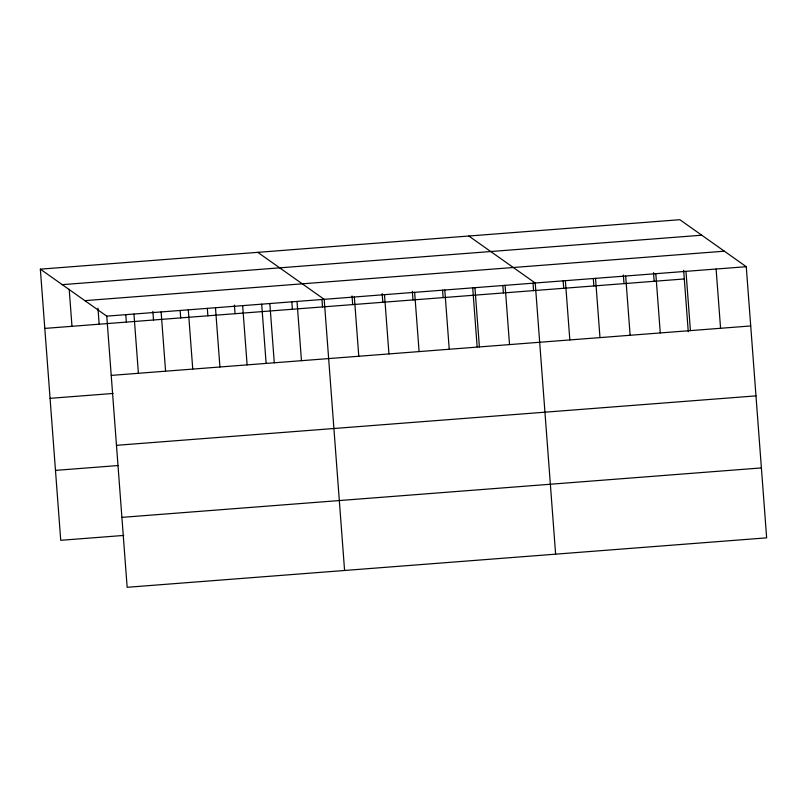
<?xml version="1.0" encoding="UTF-8"?>
<svg xmlns="http://www.w3.org/2000/svg" width="807" height="807" viewBox="0 0 807 807"><rect width="100%" height="100%" fill="white"/><g stroke="black" fill="none" stroke-linecap="round" stroke-linejoin="round"><path stroke-width="1.21" d="M40.35 269.155L679.847 219.706L746.263 266.693L766.65 537.845L127.153 587.294L106.766 316.142L40.35 269.155L60.737 540.307L123.743 535.434M62.27 284.659L701.767 235.21M84.846 300.638L724.343 251.189M106.766 316.142L746.263 266.693M44.809 328.409L684.306 278.96M111.215 375.396L750.722 325.947M50.064 398.335L113.071 393.463M116.47 445.323L755.977 395.874M55.481 470.38L118.488 465.508M121.887 517.368L761.394 467.919M468.817 236.027L535.223 283.015L555.62 554.157M257.776 252.349L324.192 299.326L344.579 570.478M716.112 269.024L720.57 328.278M685.97 271.354L690.419 330.608M683.66 270.325L688.27 331.717M655.819 273.684L660.277 332.938M653.509 272.655L654.154 281.29M625.667 276.014L630.126 335.268M623.357 274.985L624.013 283.62M595.526 278.344L599.974 337.598M593.306 278.546L593.861 285.96M565.374 280.675L569.833 339.929M563.155 280.876L563.71 288.291M533.013 283.207L533.568 290.621M505.081 285.345L509.53 344.599M502.862 285.547L503.417 292.951M474.93 287.675L479.388 346.929M472.71 287.877L477.149 346.808M444.788 290.006L449.237 349.26M442.569 290.207L443.124 297.612M414.637 292.336L419.095 351.59M412.327 291.297L412.972 299.942M384.485 294.666L388.944 353.92M382.175 293.637L382.831 302.272M354.344 296.996L358.792 356.25M352.034 295.967L352.679 304.602M321.973 299.528L322.528 306.932M297.016 301.435L301.465 360.689M291.831 301.858L292.386 309.263M269.831 303.533L274.289 362.787M261.68 304.189L266.108 363.12M242.655 305.631L247.113 364.885M234.403 305.056L235.059 313.701M215.479 307.739L219.928 366.993M207.318 308.395L207.873 315.799M188.293 309.838L192.752 369.092M180.143 310.493L180.697 317.908M161.118 311.936L165.576 371.19M152.866 311.361L153.522 320.006M133.942 314.044L138.4 373.298M125.781 314.7L126.346 322.104M97.96 308.163L99.16 324.212M69.2 289.279L71.984 326.31"/></g></svg>
